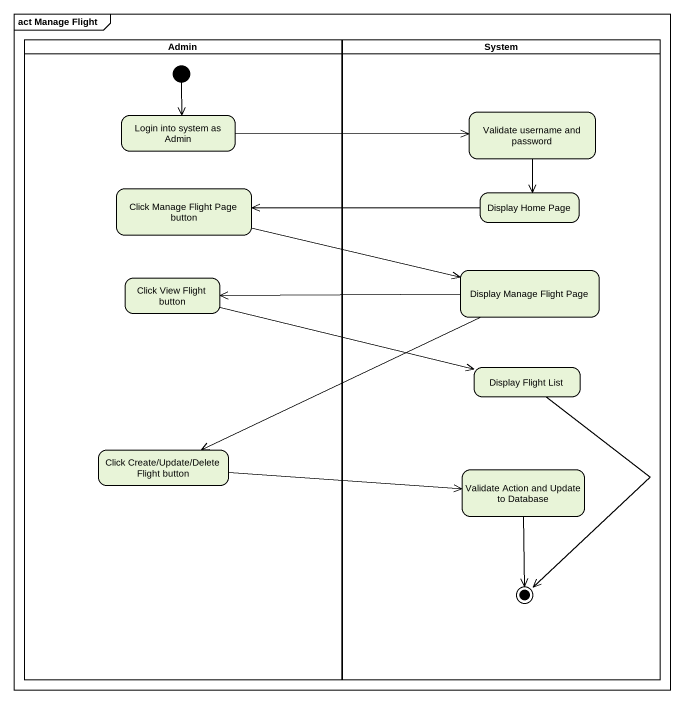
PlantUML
@startuml
mainframe act Manage Flight
hide empty description
state Admin <<partition>> {
  state "Login into system as Admin" as Login_into_system_as_Admin
  state "Click Manage Flight Page button" as Click_Manage_Flight_Page
  state "Click View Flight button" as Click_View_Flight_button
  state "Click Create/Update/Delete Flight button" as Click_Create_Update_Delete
  [*] --> Login_into_system_as_Admin
}
state System <<partition>> {
  state "Validate username and password" as Validate_username_and
  state "Display Home Page" as Display_Home_Page
  state "Display Manage Flight Page" as Display_Manage_Flight_Page
  state "Display Flight List" as Display_Flight_List
  state "Validate Action and Update to Database" as Validate_Action_and_Update
  Display_Flight_List --> [*]
  Validate_Action_and_Update --> [*]
}
Login_into_system_as_Admin -right-> Validate_username_and
Validate_username_and --> Display_Home_Page
Click_Manage_Flight_Page -right-> Display_Manage_Flight_Page
Display_Home_Page -left-> Click_Manage_Flight_Page
Display_Manage_Flight_Page -left-> Click_View_Flight_button
Display_Manage_Flight_Page -left-> Click_Create_Update_Delete
Click_View_Flight_button -right-> Display_Flight_List
Click_Create_Update_Delete -right-> Validate_Action_and_Update
@enduml
